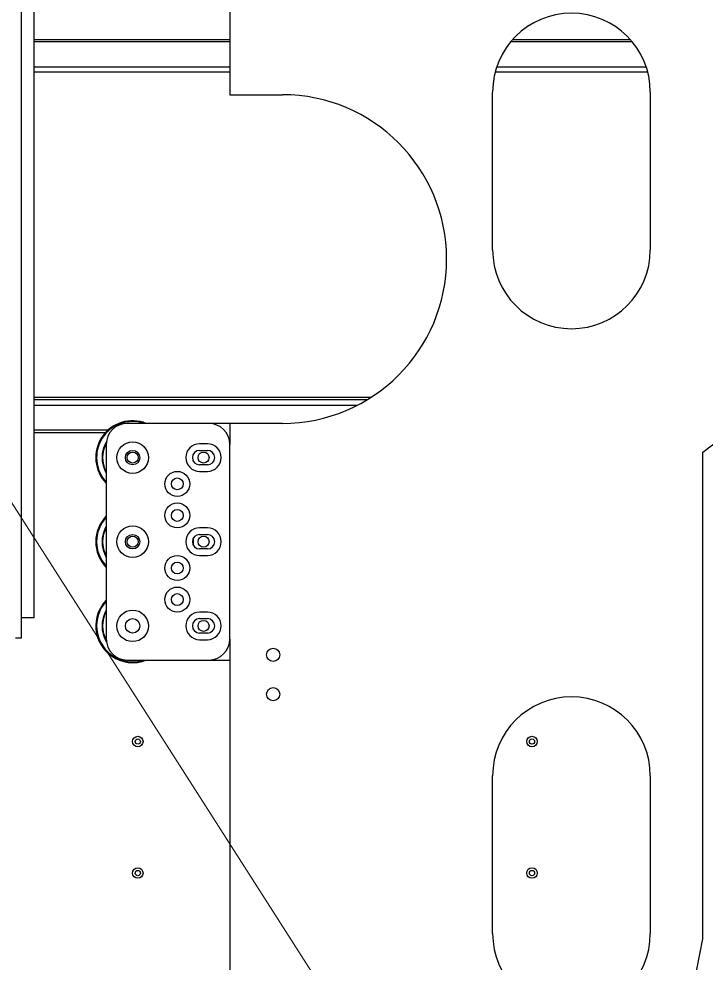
# Model space of a CAD drawing. Header units: millimetres. Extents: x 17243 to 30056, y 9468 to 18529.
# Drawn here: x 22934 to 23195.5, y 13750.4 to 14109.4 of the extents above; entities that cross this region are included whole.
import ezdxf

# ---------------------------------------------------------------- set-up
doc = ezdxf.new("R2010")
doc.units = ezdxf.units.MM
doc.layers.get('0').update_dxf_attribs({"lineweight": 18})
doc.layers.add('细实线层', color=7, linetype='Continuous', lineweight=18)

msp = doc.modelspace()

# ---------------------------------------------------------------- linework, layer by layer
at = {"color": 7, "linetype": 'Continuous', "lineweight": 25}
for p, q in [((22939.836, 13881.605), (22939.836, 14316.605)), ((22935.036, 13874.105), (22935.036, 14314.105)), ((23014.305, 14119.605), (23014.305, 14080.605)), ((23014.305, 14089.105), (22939.836, 14089.105)), ((23173.353, 14089.105), (23115.258, 14089.105)), ((23014.305, 14080.605), (23034.305, 14080.605)), ((23114.305, 14021.605), (23114.305, 14081.605)), ((23174.305, 14081.605), (23174.305, 14021.605)), ((23194.305, 13944.605), (23284.305, 14014.605)), ((22939.836, 13965.605), (23068.217, 13965.605)), ((23066.616, 13964.605), (22939.836, 13964.605)), ((23006.305, 13955.605), (22975.305, 13955.605)), ((23014.305, 13955.605), (23006.305, 13955.605)), ((23014.305, 13955.605), (23014.305, 13947.605)), ((23034.305, 13955.605), (23014.305, 13955.605)), ((22967.305, 13947.605), (22967.305, 13873.605)), ((23005.805, 13947.855), (23002.805, 13947.855)), ((23014.305, 13873.605), (23014.305, 13947.605)), ((23002.805, 13945.355), (23005.805, 13945.355)), ((23194.305, 13759.605), (23194.305, 13944.605)), ((23005.805, 13939.855), (23002.805, 13939.855)), ((23002.805, 13937.355), (23005.805, 13937.355)), ((23005.805, 13915.855), (23002.805, 13915.855)), ((23000.305, 13911.75), (23000.305, 13909.459)), ((23002.805, 13913.355), (23005.805, 13913.355)), ((23005.805, 13907.855), (23002.805, 13907.855)), ((23002.805, 13905.355), (23005.805, 13905.355)), ((23005.805, 13883.855), (23002.805, 13883.855)), ((22939.836, 13881.605), (22935.036, 13881.605)), ((23002.805, 13881.355), (23005.805, 13881.355)), ((23005.805, 13875.855), (23002.805, 13875.855)), ((22932.799, 13874.105), (22935.036, 13874.105)), ((23002.805, 13873.355), (23005.805, 13873.355)), ((23014.305, 13873.605), (23014.305, 13738.605)), ((22969.42, 13867.401), (22969.248, 13867.156)), ((22975.305, 13865.605), (23006.305, 13865.605)), ((23006.305, 13865.605), (23014.305, 13865.605)), ((23114.305, 13761.605), (23114.305, 13821.605)), ((23174.305, 13821.605), (23174.305, 13761.605)), ((23172.705, 13651.605), (23194.305, 13759.605))]:
    msp.add_line(p, q, dxfattribs=at)
at = {"color": 8, "linetype": 'Continuous', "lineweight": 25}
for p, q in [((22939.836, 14101.566), (23014.305, 14101.566)), ((23121.911, 14101.566), (23166.7, 14101.566)), ((23014.305, 14100.664), (22939.836, 14100.664)), ((23167.473, 14100.664), (23121.138, 14100.664)), ((22939.836, 14091.202), (23014.305, 14091.202)), ((23115.882, 14091.202), (23172.729, 14091.202)), ((22939.836, 13962.507), (23062.856, 13962.507)), ((22967.978, 13953.045), (22939.836, 13953.045)), ((22939.836, 13952.143), (22967.057, 13952.143))]:
    msp.add_line(p, q, dxfattribs=at)
at = {"color": 7, "linetype": 'Continuous', "lineweight": 25}
for centre, radius in [((22977.305, 13942.605), 6), ((22977.305, 13942.605), 2.75), ((22977.305, 13942.605), 2.1), ((23004.305, 13942.605), 2.1), ((22994.305, 13932.605), 4.75), ((22994.305, 13932.605), 2.25), ((22994.305, 13920.605), 4.75), ((22994.305, 13920.605), 2.25), ((22977.305, 13910.605), 6), ((22977.305, 13910.605), 2.75), ((22977.305, 13910.605), 2.1), ((23004.305, 13910.605), 2.1), ((22994.305, 13900.605), 4.75), ((22994.305, 13900.605), 2.25), ((22994.305, 13888.605), 4.75), ((22994.305, 13888.605), 2.25), ((22977.305, 13878.605), 6), ((22977.305, 13878.605), 2.75), ((23004.305, 13878.605), 2.1), ((23030.805, 13867.605), 2.5), ((23030.805, 13852.605), 2.5), ((22979.288, 13834.605), 2), ((22979.288, 13834.605), 1), ((23129.288, 13834.605), 2), ((23129.288, 13834.605), 1), ((22979.288, 13784.605), 2), ((22979.288, 13784.605), 1), ((23129.288, 13784.605), 2), ((23129.288, 13784.605), 1)]:
    msp.add_circle(centre, radius, dxfattribs=at)
for centre, radius, start, end in [((23144.305, 14081.605), 30, 0, 180), ((23034.305, 14018.105), 62.5, 270, 90), ((23144.305, 14021.605), 30, 180, 360), ((22977.305, 13942.605), 14, 68.21321, 224.41531), ((22975.305, 13947.605), 8, 90, 180), ((23006.305, 13947.605), 8, 360, 90), ((22977.305, 13942.605), 11.421, 150.91428, 208.88813), ((23002.805, 13942.605), 5.25, 90, 270), ((23005.805, 13942.605), 5.25, 270, 90), ((23002.805, 13942.605), 2.75, 90, 270), ((23005.805, 13942.605), 2.75, 270, 90), ((22977.305, 13910.605), 14, 135.58469, 224.41531), ((22977.305, 13910.605), 11.421, 151.11187, 208.88813), ((23002.805, 13910.605), 5.25, 90, 270), ((23005.805, 13910.605), 5.25, 270, 90), ((23002.805, 13910.605), 2.75, 90, 270), ((23005.805, 13910.605), 2.75, 270, 90), ((22977.305, 13878.605), 14, 135.58469, 234.86164), ((22977.305, 13878.605), 11.421, 151.11187, 209.08603), ((23002.805, 13878.605), 5.25, 90, 270), ((23005.805, 13878.605), 5.25, 270, 90), ((23002.805, 13878.605), 2.75, 90, 270), ((23005.805, 13878.605), 2.75, 270, 90), ((22975.305, 13873.605), 8, 180, 270), ((23006.305, 13873.605), 8, 270, 0), ((22977.305, 13878.605), 14, 234.86164, 291.78679), ((23144.305, 13821.605), 30, 360, 180), ((23144.305, 13761.605), 30, 180, 360)]:
    msp.add_arc(centre, radius, start, end, dxfattribs=at)
at = {"color": 8, "linetype": 'Continuous', "lineweight": 25}
for centre, radius, start, end in [((22977.305, 13942.605), 13.7, 71.60528, 223.11972), ((22977.305, 13942.605), 11.633, 148.59545, 210.72843), ((22977.305, 13910.605), 13.7, 136.88028, 223.11972), ((22977.305, 13910.605), 11.633, 149.27157, 210.72843), ((22977.305, 13878.605), 13.7, 136.88028, 234.86164), ((22977.305, 13878.605), 11.633, 149.27157, 211.40363), ((22977.305, 13878.605), 13.7, 234.86164, 288.39472)]:
    msp.add_arc(centre, radius, start, end, dxfattribs=at)
at = {"layer": '细实线层', "color": 6}
msp.add_line((23869.605, 12459.669), (22750.083, 14208.401), dxfattribs=at)

doc.saveas('drawing.dxf')
